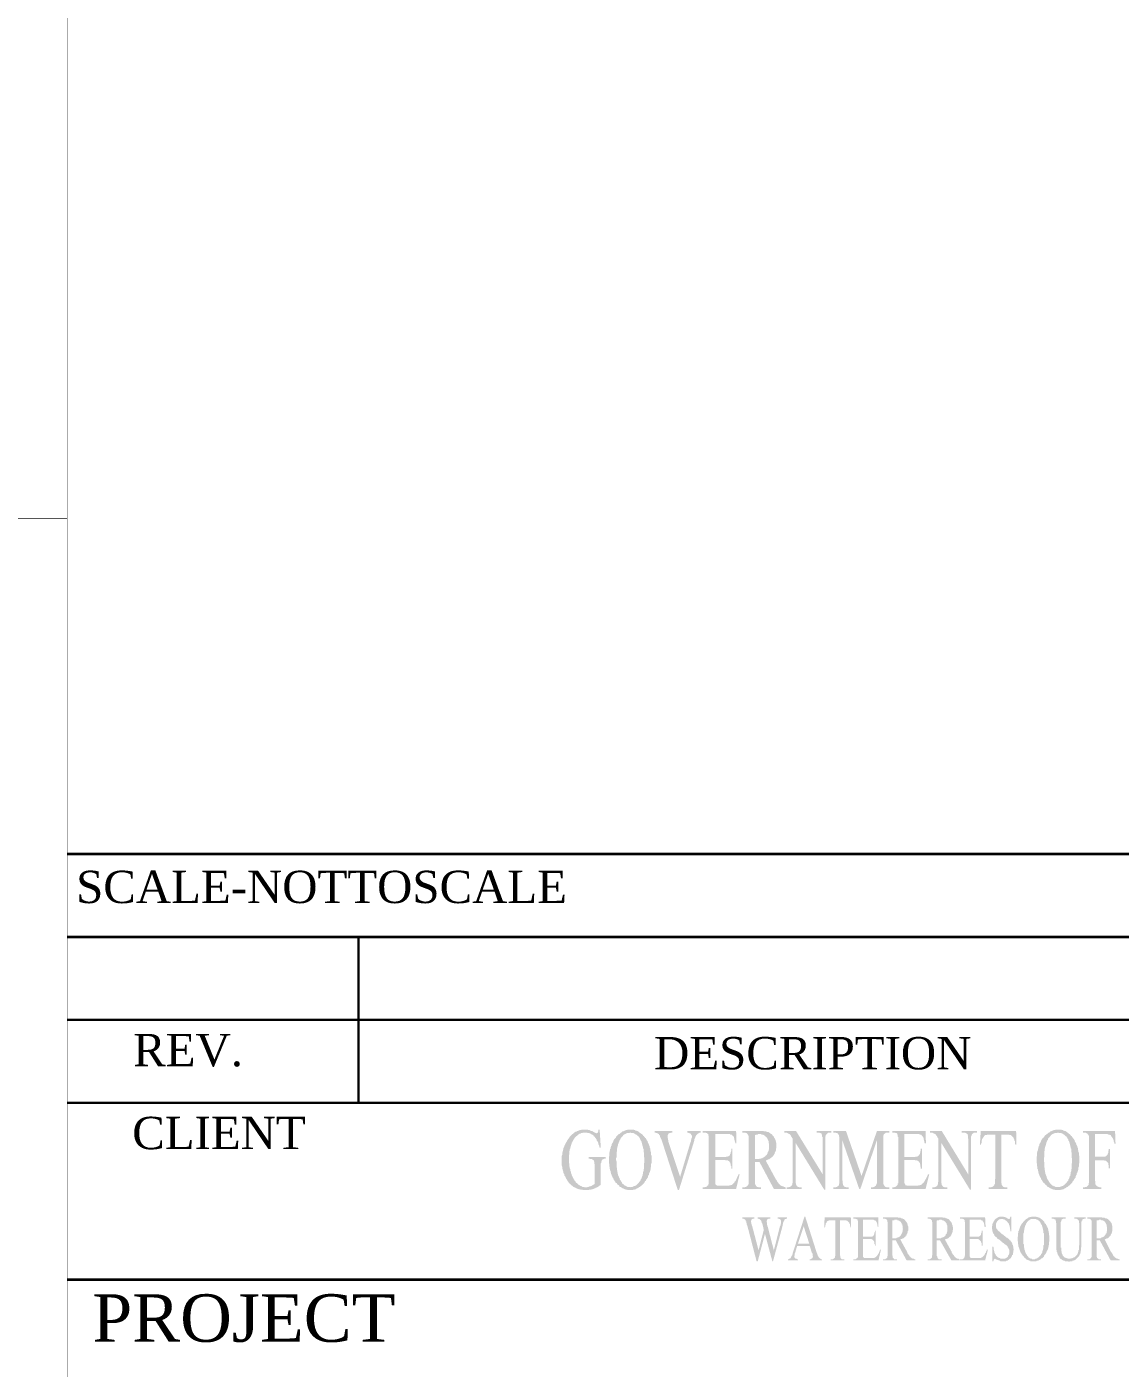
# Model space of a CAD drawing. Header units: millimetres. Extents: x 72 to 769, y 17 to 576.
# Drawn here: x 531.9 to 646.9, y 152.9 to 294.1 of the extents above; entities that cross this region are included whole.
import ezdxf

# ---------------------------------------------------------------- set-up
doc = ezdxf.new("R2010")
doc.units = ezdxf.units.MM
for name, color, linetype in [('H', 7, 'Continuous'), ('P', 7, 'Continuous'), ('T', 7, 'Continuous')]:
    doc.layers.add(name, color=color, linetype=linetype)

msp = doc.modelspace()

# ---------------------------------------------------------------- hatches: boundary and pattern name
at = {"layer": 'H', "linetype": 'Continuous'}
for points in [[(590.391, 171.644), (590.356, 171.697), (590.144, 171.697), (590.056, 171.732), (589.968, 171.732), (589.933, 171.768), (589.844, 171.768), (589.809, 171.82), (589.721, 171.82), (589.668, 171.856), (589.598, 171.909), (589.545, 171.909), (589.509, 171.944), (589.421, 171.979), (589.333, 172.067), (589.245, 172.12), (589.086, 172.279), (588.998, 172.332), (588.963, 172.403), (588.874, 172.491), (588.821, 172.579), (588.786, 172.614), (588.751, 172.702), (588.698, 172.755), (588.698, 172.791), (588.663, 172.826), (588.539, 173.09), (588.486, 173.126), (588.451, 173.214), (588.451, 173.302), (588.363, 173.461), (588.363, 173.549), (588.328, 173.637), (588.328, 173.673), (588.275, 173.761), (588.275, 173.849), (588.239, 173.937), (588.239, 174.096), (588.186, 174.237), (588.186, 175.242), (588.239, 175.366), (588.239, 175.542), (588.275, 175.63), (588.275, 175.719), (588.328, 175.789), (588.328, 175.877), (588.363, 175.966), (588.363, 176.054), (588.451, 176.213), (588.451, 176.265), (588.663, 176.689), (588.698, 176.724), (588.786, 176.9), (588.821, 176.936), (588.874, 177.024), (588.91, 177.059), (588.963, 177.147), (588.998, 177.2), (589.033, 177.271), (589.298, 177.535), (589.386, 177.571), (589.509, 177.694), (589.598, 177.747), (589.633, 177.782), (589.721, 177.782), (589.809, 177.871), (589.88, 177.871), (589.933, 177.906), (590.021, 177.906), (590.056, 177.959), (590.233, 177.959), (590.268, 177.994), (590.938, 177.994), (590.991, 177.959), (591.114, 177.959), (591.15, 177.906), (591.203, 177.906), (591.291, 177.871), (591.326, 177.871), (591.503, 177.782), (591.538, 177.747), (591.714, 177.659), (591.785, 177.659), (591.838, 177.624), (591.873, 177.624), (591.926, 177.659), (591.996, 177.694), (591.996, 177.747), (592.049, 177.835), (592.049, 177.994), (592.173, 177.994), (592.296, 176.089), (592.173, 176.089), (592.138, 176.177), (592.138, 176.301), (592.049, 176.477), (592.049, 176.565), (591.926, 176.812), (591.873, 176.848), (591.873, 176.936), (591.838, 176.989), (591.785, 177.059), (591.714, 177.147), (591.661, 177.236), (591.626, 177.271), (591.538, 177.324), (591.503, 177.412), (591.414, 177.483), (591.326, 177.483), (591.291, 177.535), (591.203, 177.571), (591.15, 177.624), (591.114, 177.624), (591.026, 177.659), (590.903, 177.659), (590.815, 177.694), (590.444, 177.694), (590.391, 177.659), (590.268, 177.659), (590.18, 177.624), (590.144, 177.571), (590.056, 177.571), (590.021, 177.535), (589.933, 177.483), (589.809, 177.359), (589.721, 177.324), (589.598, 177.2), (589.545, 177.112), (589.509, 177.059), (589.456, 176.989), (589.421, 176.936), (589.298, 176.689), (589.245, 176.636), (589.245, 176.565), (589.174, 176.389), (589.174, 176.301), (589.121, 176.265), (589.121, 176.177), (589.086, 176.089), (589.086, 176.001), (589.033, 175.93), (589.033, 175.842), (588.998, 175.754), (588.998, 175.454), (588.963, 175.366), (588.963, 174.449), (588.998, 174.36), (588.998, 174.096), (589.033, 174.025), (589.033, 173.937), (589.086, 173.849), (589.086, 173.673), (589.174, 173.514), (589.174, 173.426), (589.245, 173.249), (589.245, 173.179), (589.421, 172.826), (589.456, 172.791), (589.545, 172.614), (589.633, 172.544), (589.668, 172.455), (589.721, 172.403), (589.809, 172.367), (589.968, 172.191), (590.056, 172.156), (590.091, 172.12), (590.18, 172.067), (590.233, 172.067), (590.303, 172.032), (590.356, 171.979), (590.479, 171.979), (590.568, 171.944), (590.868, 171.944), (590.903, 171.979), (591.026, 171.979), (591.114, 172.032), (591.203, 172.032), (591.238, 172.067), (591.326, 172.067), (591.361, 172.12), (591.45, 172.156), (591.503, 172.191), (591.573, 172.244), (591.626, 172.279), (591.661, 172.279), (591.661, 174.272), (591.626, 174.396), (591.626, 174.607), (591.573, 174.66), (591.573, 174.731), (591.538, 174.784), (591.45, 174.819), (591.45, 174.872), (591.414, 174.872), (591.326, 174.907), (591.203, 174.907), (591.114, 174.943), (591.026, 174.943), (591.026, 175.119), (592.808, 175.119), (592.808, 174.943), (592.631, 174.943), (592.596, 174.907), (592.508, 174.872), (592.473, 174.872), (592.42, 174.784), (592.384, 174.731), (592.384, 174.696), (592.349, 174.66), (592.349, 174.519), (592.296, 174.449), (592.296, 172.191), (592.261, 172.156), (592.173, 172.12), (592.138, 172.067), (592.049, 172.032), (591.996, 171.979), (591.926, 171.944), (591.873, 171.909), (591.785, 171.909), (591.749, 171.856), (591.661, 171.82), (591.626, 171.82), (591.538, 171.768), (591.503, 171.768), (591.414, 171.732), (591.361, 171.732), (591.291, 171.697), (591.079, 171.697), (591.026, 171.644), (590.391, 171.644)], [(595.101, 171.644), (595.048, 171.697), (595.101, 171.979), (595.313, 171.979), (595.383, 171.944), (595.436, 171.979), (595.648, 171.979), (595.683, 172.032), (595.771, 172.032), (595.806, 172.067), (595.895, 172.067), (595.948, 172.12), (596.018, 172.156), (596.318, 172.455), (596.371, 172.544), (596.441, 172.614), (596.494, 172.702), (596.494, 172.755), (596.53, 172.791), (596.583, 172.879), (596.583, 172.914), (596.653, 173.09), (596.653, 173.126), (596.706, 173.214), (596.706, 173.302), (596.741, 173.39), (596.741, 173.549), (596.794, 173.637), (596.794, 173.814), (596.829, 173.884), (596.829, 174.396), (596.865, 174.519), (596.865, 175.084), (596.829, 175.154), (596.829, 175.578), (596.794, 175.666), (596.794, 175.966), (596.741, 176.054), (596.741, 176.142), (596.706, 176.213), (596.706, 176.301), (596.653, 176.354), (596.653, 176.424), (596.618, 176.512), (596.618, 176.601), (596.583, 176.636), (596.583, 176.724), (596.53, 176.812), (596.494, 176.848), (596.494, 176.936), (596.406, 177.024), (596.406, 177.059), (596.371, 177.147), (596.318, 177.2), (596.283, 177.271), (596.194, 177.324), (596.071, 177.447), (595.983, 177.483), (595.895, 177.571), (595.806, 177.571), (595.771, 177.624), (595.683, 177.659), (595.471, 177.659), (595.436, 177.694), (595.383, 177.694), (595.313, 177.659), (595.101, 177.659), (595.048, 177.624), (594.96, 177.624), (594.924, 177.571), (594.836, 177.535), (594.801, 177.535), (594.748, 177.483), (594.678, 177.447), (594.625, 177.359), (594.536, 177.271), (594.501, 177.2), (594.413, 177.147), (594.378, 177.059), (594.378, 177.024), (594.325, 176.936), (594.289, 176.9), (594.254, 176.812), (594.254, 176.777), (594.201, 176.689), (594.166, 176.636), (594.166, 176.565), (594.113, 176.477), (594.113, 176.389), (594.078, 176.301), (594.078, 176.265), (594.043, 176.177), (594.043, 176.089), (593.99, 175.966), (593.99, 175.719), (593.954, 175.63), (593.954, 175.119), (593.901, 174.995), (593.901, 174.784), (593.954, 174.66), (593.954, 174.061), (593.99, 173.972), (593.99, 173.761), (594.043, 173.673), (594.043, 173.514), (594.078, 173.426), (594.078, 173.337), (594.113, 173.249), (594.113, 173.214), (594.201, 173.038), (594.201, 172.967), (594.254, 172.914), (594.289, 172.826), (594.289, 172.791), (594.325, 172.702), (594.378, 172.667), (594.466, 172.491), (594.501, 172.455), (594.536, 172.367), (594.801, 172.12), (594.889, 172.12), (594.96, 172.032), (595.048, 172.032), (595.101, 171.979), (595.048, 171.697), (594.924, 171.697), (594.836, 171.732), (594.801, 171.732), (594.713, 171.768), (594.678, 171.82), (594.589, 171.82), (594.536, 171.856), (594.466, 171.909), (594.378, 171.979), (594.289, 171.979), (594.254, 172.067), (594.166, 172.156), (594.078, 172.191), (594.043, 172.244), (593.99, 172.332), (593.954, 172.367), (593.866, 172.403), (593.831, 172.491), (593.778, 172.544), (593.743, 172.614), (593.69, 172.667), (593.654, 172.755), (593.619, 172.791), (593.619, 172.879), (593.566, 172.914), (593.443, 173.179), (593.443, 173.214), (593.355, 173.39), (593.355, 173.461), (593.319, 173.549), (593.319, 173.637), (593.266, 173.725), (593.266, 173.814), (593.231, 173.884), (593.231, 174.061), (593.196, 174.149), (593.196, 174.396), (593.143, 174.484), (593.143, 175.119), (593.196, 175.242), (593.196, 175.578), (593.231, 175.666), (593.231, 175.754), (593.266, 175.842), (593.266, 175.93), (593.319, 176.001), (593.319, 176.089), (593.355, 176.177), (593.355, 176.265), (593.408, 176.301), (593.443, 176.389), (593.443, 176.477), (593.478, 176.565), (593.531, 176.601), (593.619, 176.777), (593.619, 176.812), (593.69, 176.989), (593.866, 177.147), (593.901, 177.236), (593.99, 177.324), (594.043, 177.412), (594.113, 177.447), (594.201, 177.535), (594.289, 177.571), (594.378, 177.659), (594.466, 177.694), (594.536, 177.782), (594.625, 177.835), (594.678, 177.835), (594.748, 177.871), (594.801, 177.906), (594.889, 177.906), (594.924, 177.959), (595.048, 177.959), (595.136, 177.994), (595.771, 177.994), (595.806, 177.959), (595.895, 177.959), (595.948, 177.906), (596.018, 177.906), (596.071, 177.871), (596.159, 177.871), (596.194, 177.835), (596.283, 177.782), (596.371, 177.694), (596.441, 177.659), (596.53, 177.571), (596.618, 177.535), (596.706, 177.447), (596.741, 177.359), (596.829, 177.324), (596.865, 177.236), (596.918, 177.2), (596.953, 177.112), (597.006, 177.112), (597.041, 177.059), (597.129, 176.9), (597.165, 176.848), (597.218, 176.777), (597.218, 176.689), (597.253, 176.636), (597.376, 176.389), (597.376, 176.354), (597.429, 176.265), (597.429, 176.177), (597.5, 176.001), (597.5, 175.842), (597.553, 175.754), (597.553, 175.666), (597.588, 175.578), (597.588, 175.331), (597.641, 175.242), (597.641, 174.484), (597.588, 174.396), (597.588, 174.096), (597.553, 174.025), (597.553, 173.849), (597.5, 173.761), (597.5, 173.673), (597.464, 173.637), (597.464, 173.549), (597.376, 173.39), (597.376, 173.302), (597.341, 173.214), (597.288, 173.179), (597.253, 173.09), (597.253, 173.002), (597.218, 172.914), (597.165, 172.879), (597.129, 172.791), (597.076, 172.755), (597.006, 172.579), (596.953, 172.579), (596.865, 172.403), (596.583, 172.12), (596.494, 172.067), (596.406, 171.979), (596.318, 171.944), (596.283, 171.909), (596.194, 171.856), (596.159, 171.82), (596.106, 171.82), (596.018, 171.768), (595.983, 171.732), (595.895, 171.732), (595.859, 171.697), (595.736, 171.697), (595.648, 171.644), (595.101, 171.644)], [(640.098, 171.644), (640.045, 171.697), (640.098, 171.979), (640.309, 171.979), (640.398, 171.944), (640.433, 171.979), (640.644, 171.979), (640.68, 172.032), (640.768, 172.032), (640.821, 172.067), (640.891, 172.067), (640.944, 172.12), (641.033, 172.156), (641.315, 172.455), (641.368, 172.544), (641.456, 172.614), (641.491, 172.702), (641.491, 172.755), (641.526, 172.791), (641.579, 172.879), (641.579, 172.914), (641.615, 173.002), (641.615, 173.09), (641.668, 173.126), (641.703, 173.214), (641.703, 173.302), (641.738, 173.39), (641.738, 173.549), (641.791, 173.637), (641.791, 173.814), (641.826, 173.884), (641.826, 174.396), (641.879, 174.519), (641.879, 174.943), (641.826, 175.084), (641.826, 175.578), (641.791, 175.666), (641.791, 175.966), (641.738, 176.054), (641.738, 176.142), (641.703, 176.213), (641.703, 176.301), (641.668, 176.354), (641.668, 176.424), (641.615, 176.512), (641.615, 176.601), (641.579, 176.636), (641.579, 176.724), (641.526, 176.812), (641.491, 176.848), (641.491, 176.936), (641.403, 177.024), (641.403, 177.059), (641.368, 177.147), (641.315, 177.2), (641.279, 177.271), (641.191, 177.324), (641.068, 177.447), (640.98, 177.483), (640.891, 177.571), (640.821, 177.571), (640.768, 177.624), (640.68, 177.659), (640.468, 177.659), (640.433, 177.694), (640.398, 177.694), (640.309, 177.659), (640.098, 177.659), (640.045, 177.624), (639.974, 177.624), (639.921, 177.571), (639.833, 177.535), (639.798, 177.535), (639.763, 177.483), (639.674, 177.447), (639.621, 177.359), (639.551, 177.271), (639.498, 177.2), (639.41, 177.147), (639.374, 177.059), (639.339, 177.024), (639.339, 176.936), (639.286, 176.9), (639.251, 176.812), (639.251, 176.777), (639.198, 176.689), (639.163, 176.636), (639.163, 176.565), (639.128, 176.477), (639.128, 176.389), (639.075, 176.301), (639.075, 176.265), (639.039, 176.177), (639.039, 176.089), (638.986, 175.966), (638.986, 175.789), (638.951, 175.719), (638.951, 175.119), (638.916, 174.995), (638.916, 174.66), (638.951, 174.572), (638.951, 174.061), (638.986, 173.972), (638.986, 173.761), (639.039, 173.673), (639.039, 173.514), (639.075, 173.426), (639.075, 173.337), (639.128, 173.249), (639.128, 173.214), (639.198, 173.038), (639.198, 172.967), (639.251, 172.914), (639.251, 172.826), (639.286, 172.791), (639.339, 172.702), (639.374, 172.667), (639.463, 172.491), (639.498, 172.455), (639.551, 172.367), (639.798, 172.12), (639.886, 172.12), (639.974, 172.032), (640.045, 172.032), (640.098, 171.979), (640.045, 171.697), (639.921, 171.697), (639.833, 171.732), (639.798, 171.732), (639.71, 171.768), (639.674, 171.82), (639.586, 171.82), (639.551, 171.856), (639.463, 171.909), (639.374, 171.979), (639.286, 171.979), (639.251, 172.067), (639.198, 172.12), (639.128, 172.156), (639.039, 172.244), (638.986, 172.332), (638.951, 172.367), (638.863, 172.403), (638.828, 172.491), (638.775, 172.544), (638.739, 172.614), (638.704, 172.667), (638.651, 172.755), (638.616, 172.791), (638.616, 172.879), (638.563, 172.914), (638.44, 173.179), (638.44, 173.214), (638.351, 173.39), (638.351, 173.461), (638.316, 173.549), (638.316, 173.637), (638.281, 173.725), (638.281, 173.814), (638.228, 173.884), (638.228, 174.061), (638.193, 174.149), (638.193, 174.396), (638.14, 174.484), (638.14, 175.119), (638.193, 175.242), (638.193, 175.578), (638.228, 175.666), (638.228, 175.754), (638.281, 175.842), (638.281, 175.93), (638.316, 176.001), (638.316, 176.089), (638.351, 176.177), (638.351, 176.265), (638.404, 176.301), (638.44, 176.389), (638.44, 176.477), (638.493, 176.565), (638.528, 176.601), (638.616, 176.777), (638.616, 176.812), (638.704, 176.989), (638.739, 177.024), (638.775, 177.112), (638.863, 177.147), (638.916, 177.236), (638.986, 177.324), (639.039, 177.412), (639.128, 177.447), (639.198, 177.535), (639.286, 177.571), (639.374, 177.659), (639.463, 177.694), (639.551, 177.782), (639.621, 177.835), (639.674, 177.835), (639.763, 177.871), (639.798, 177.906), (639.886, 177.906), (639.921, 177.959), (640.045, 177.959), (640.133, 177.994), (640.768, 177.994), (640.821, 177.959), (640.891, 177.959), (640.944, 177.906), (641.033, 177.906), (641.068, 177.871), (641.156, 177.871), (641.191, 177.835), (641.279, 177.782), (641.368, 177.694), (641.456, 177.659), (641.526, 177.571), (641.615, 177.535), (641.703, 177.447), (641.738, 177.359), (641.826, 177.324), (641.879, 177.236), (641.914, 177.2), (641.95, 177.112), (642.038, 177.059), (642.126, 176.9), (642.161, 176.848), (642.161, 176.777), (642.214, 176.689), (642.25, 176.636), (642.338, 176.477), (642.338, 176.389), (642.373, 176.354), (642.426, 176.265), (642.426, 176.177), (642.514, 176.001), (642.514, 175.842), (642.549, 175.754), (642.549, 175.666), (642.585, 175.578), (642.585, 175.331), (642.638, 175.242), (642.638, 174.484), (642.585, 174.396), (642.585, 174.096), (642.549, 174.025), (642.549, 173.849), (642.514, 173.761), (642.514, 173.673), (642.461, 173.637), (642.461, 173.549), (642.373, 173.39), (642.373, 173.302), (642.338, 173.214), (642.303, 173.179), (642.25, 173.09), (642.25, 173.002), (642.214, 172.914), (642.161, 172.879), (642.126, 172.791), (642.091, 172.755), (642.003, 172.579), (641.95, 172.579), (641.879, 172.403), (641.579, 172.12), (641.491, 172.067), (641.403, 171.979), (641.315, 171.944), (641.279, 171.909), (641.191, 171.856), (641.156, 171.82), (641.103, 171.82), (641.033, 171.768), (640.98, 171.732), (640.891, 171.732), (640.856, 171.697), (640.733, 171.697), (640.644, 171.644), (640.098, 171.644)], [(600.393, 171.644), (598.699, 176.9), (598.646, 177.024), (598.523, 177.271), (598.523, 177.359), (598.488, 177.359), (598.488, 177.412), (598.435, 177.447), (598.399, 177.535), (598.346, 177.571), (598.276, 177.624), (598.223, 177.624), (598.188, 177.659), (598.099, 177.659), (598.064, 177.694), (597.976, 177.694), (597.976, 177.871), (599.828, 177.871), (599.828, 177.694), (599.705, 177.694), (599.616, 177.659), (599.581, 177.659), (599.493, 177.624), (599.458, 177.624), (599.405, 177.571), (599.334, 177.412), (599.334, 177.112), (599.369, 177.024), (599.369, 176.936), (599.405, 176.812), (599.405, 176.724), (600.639, 173.038), (601.698, 176.565), (601.733, 176.689), (601.786, 176.777), (601.786, 176.9), (601.821, 176.989), (601.821, 177.059), (601.874, 177.147), (601.874, 177.359), (601.821, 177.447), (601.786, 177.483), (601.786, 177.535), (601.733, 177.571), (601.663, 177.624), (601.61, 177.624), (601.521, 177.659), (601.486, 177.694), (601.398, 177.694), (601.398, 177.871), (602.791, 177.871), (602.791, 177.694), (602.721, 177.694), (602.633, 177.659), (602.58, 177.624), (602.509, 177.571), (602.333, 177.412), (602.245, 177.236), (602.245, 177.2), (602.156, 177.024), (602.121, 176.9), (602.121, 176.812), (600.516, 171.644), (600.393, 171.644)], [(603.003, 171.768), (603.003, 171.944), (603.215, 171.944), (603.303, 171.979), (603.391, 171.979), (603.515, 172.12), (603.603, 172.156), (603.603, 172.244), (603.638, 172.279), (603.638, 177.359), (603.603, 177.412), (603.603, 177.535), (603.568, 177.535), (603.426, 177.659), (603.391, 177.659), (603.303, 177.694), (603.003, 177.694), (603.003, 177.871), (606.531, 177.871), (606.566, 176.565), (606.443, 176.565), (606.443, 176.636), (606.39, 176.777), (606.39, 176.848), (606.354, 176.936), (606.354, 177.024), (606.319, 177.112), (606.319, 177.2), (606.266, 177.271), (606.231, 177.324), (606.143, 177.359), (606.108, 177.447), (606.055, 177.483), (605.931, 177.483), (605.896, 177.535), (604.326, 177.535), (604.326, 175.119), (605.42, 175.119), (605.508, 175.154), (605.631, 175.154), (605.684, 175.207), (605.755, 175.207), (605.896, 175.331), (605.896, 175.419), (605.931, 175.454), (605.966, 175.542), (605.966, 175.63), (606.019, 175.719), (606.019, 176.001), (606.143, 176.001), (606.143, 173.884), (606.019, 173.884), (606.019, 174.149), (605.966, 174.237), (605.966, 174.396), (605.931, 174.449), (605.931, 174.484), (605.896, 174.519), (605.843, 174.607), (605.755, 174.696), (605.719, 174.696), (605.631, 174.784), (605.42, 174.784), (605.331, 174.819), (604.326, 174.819), (604.326, 172.332), (604.361, 172.244), (604.449, 172.156), (604.485, 172.156), (604.538, 172.12), (605.808, 172.12), (605.843, 172.156), (605.966, 172.156), (606.019, 172.191), (606.108, 172.191), (606.354, 172.455), (606.39, 172.544), (606.478, 172.614), (606.566, 172.791), (606.601, 172.826), (606.601, 172.914), (606.743, 173.179), (606.778, 173.302), (606.901, 173.302), (606.531, 171.768), (603.003, 171.768)], [(607.201, 171.768), (607.201, 171.944), (607.448, 171.944), (607.536, 171.979), (607.589, 171.979), (607.624, 172.032), (607.713, 172.067), (607.748, 172.12), (607.801, 172.191), (607.801, 172.244), (607.836, 172.279), (607.836, 177.324), (607.801, 177.412), (607.801, 177.447), (607.748, 177.483), (607.713, 177.571), (607.624, 177.659), (607.536, 177.659), (607.501, 177.694), (607.201, 177.694), (607.201, 177.871), (609.353, 177.871), (609.441, 177.835), (609.618, 177.835), (609.706, 177.782), (609.776, 177.782), (609.829, 177.747), (609.953, 177.747), (609.988, 177.694), (610.076, 177.659), (610.164, 177.571), (610.253, 177.535), (610.341, 177.447), (610.376, 177.359), (610.464, 177.324), (610.5, 177.236), (610.5, 177.2), (610.553, 177.147), (610.676, 176.9), (610.676, 176.848), (610.711, 176.777), (610.711, 176.689), (610.764, 176.601), (610.764, 176.054), (610.711, 175.966), (610.711, 175.789), (610.588, 175.542), (610.588, 175.454), (610.553, 175.419), (610.5, 175.331), (610.464, 175.295), (610.411, 175.207), (610.341, 175.119), (610.253, 175.084), (610.164, 174.995), (610.076, 174.943), (610.041, 174.907), (609.953, 174.872), (609.918, 174.872), (609.741, 174.784), (609.706, 174.784), (609.653, 174.731), (610.588, 173.002), (610.711, 172.755), (610.799, 172.667), (610.888, 172.491), (610.923, 172.455), (610.976, 172.367), (611.223, 172.12), (611.311, 172.067), (611.346, 172.067), (611.434, 172.032), (611.47, 172.032), (611.558, 171.979), (611.646, 171.979), (611.681, 171.944), (611.734, 171.944), (611.734, 171.768), (610.5, 171.768), (608.983, 174.607), (608.506, 174.607), (608.506, 174.907), (608.93, 174.907), (608.983, 174.943), (609.141, 174.943), (609.194, 174.995), (609.283, 174.995), (609.318, 175.031), (609.406, 175.084), (609.441, 175.084), (609.529, 175.154), (609.618, 175.207), (609.653, 175.242), (609.653, 175.295), (609.741, 175.331), (609.829, 175.507), (609.865, 175.542), (609.865, 175.63), (609.953, 175.789), (609.953, 175.842), (609.988, 175.93), (609.988, 176.512), (609.953, 176.601), (609.953, 176.777), (609.829, 177.024), (609.829, 177.059), (609.776, 177.147), (609.653, 177.271), (609.565, 177.324), (609.494, 177.412), (609.406, 177.447), (609.353, 177.483), (609.23, 177.483), (609.141, 177.535), (608.859, 177.535), (608.806, 177.483), (608.648, 177.483), (608.559, 177.447), (608.506, 177.447), (608.506, 174.907), (608.506, 174.607), (608.506, 172.332), (608.559, 172.244), (608.559, 172.191), (608.595, 172.156), (608.648, 172.067), (608.718, 171.979), (608.806, 171.979), (608.859, 171.944), (609.141, 171.944), (609.141, 171.768), (607.201, 171.768)], [(615.791, 171.697), (612.793, 176.601), (612.793, 172.367), (612.828, 172.332), (612.828, 172.244), (612.881, 172.191), (612.881, 172.156), (612.916, 172.067), (612.951, 172.032), (613.04, 171.979), (613.093, 171.979), (613.163, 171.944), (613.428, 171.944), (613.428, 171.768), (611.858, 171.768), (611.858, 171.944), (612.069, 171.944), (612.158, 171.979), (612.193, 171.979), (612.281, 172.032), (612.405, 172.156), (612.405, 172.191), (612.458, 172.244), (612.458, 172.367), (612.493, 172.455), (612.493, 177.059), (612.405, 177.147), (612.316, 177.324), (612.281, 177.359), (612.246, 177.447), (612.158, 177.535), (612.069, 177.571), (612.034, 177.571), (611.946, 177.624), (611.858, 177.694), (611.611, 177.694), (611.611, 177.871), (612.828, 177.871), (615.633, 173.302), (615.633, 177.2), (615.58, 177.271), (615.58, 177.412), (615.544, 177.483), (615.544, 177.535), (615.456, 177.624), (615.368, 177.659), (615.333, 177.659), (615.244, 177.694), (614.998, 177.694), (614.998, 177.871), (616.55, 177.871), (616.55, 177.694), (616.268, 177.694), (616.179, 177.659), (615.968, 177.447), (615.968, 177.359), (615.915, 177.271), (615.915, 171.697), (615.791, 171.697)], [(616.761, 171.768), (616.761, 171.944), (617.026, 171.944), (617.061, 171.979), (617.149, 171.979), (617.185, 172.032), (617.273, 172.067), (617.326, 172.12), (617.361, 172.191), (617.361, 172.279), (617.396, 172.367), (617.396, 177.236), (617.361, 177.271), (617.361, 177.412), (617.326, 177.447), (617.273, 177.535), (617.149, 177.659), (617.061, 177.659), (617.026, 177.694), (616.761, 177.694), (616.761, 177.871), (618.084, 177.871), (619.725, 173.126), (621.348, 177.871), (622.653, 177.871), (622.653, 177.694), (622.353, 177.694), (622.265, 177.659), (622.229, 177.624), (622.141, 177.571), (622.053, 177.483), (622.053, 177.447), (622.018, 177.359), (622.018, 172.332), (622.053, 172.244), (622.053, 172.191), (622.106, 172.156), (622.141, 172.067), (622.229, 171.979), (622.318, 171.979), (622.353, 171.944), (622.653, 171.944), (622.653, 171.768), (620.713, 171.768), (620.713, 171.944), (620.959, 171.944), (620.995, 171.979), (621.083, 171.979), (621.171, 172.067), (621.259, 172.12), (621.259, 172.156), (621.295, 172.191), (621.295, 172.279), (621.348, 172.367), (621.348, 176.9), (619.601, 171.768), (619.478, 171.768), (617.696, 176.9), (617.696, 172.702), (617.749, 172.579), (617.749, 172.332), (617.784, 172.244), (617.784, 172.156), (617.82, 172.156), (617.873, 172.067), (617.961, 171.979), (617.996, 171.979), (618.084, 171.944), (618.384, 171.944), (618.384, 171.768), (616.761, 171.768)], [(622.953, 171.768), (622.953, 171.944), (623.164, 171.944), (623.253, 171.979), (623.288, 171.979), (623.376, 172.032), (623.499, 172.156), (623.535, 172.244), (623.535, 172.332), (623.588, 172.367), (623.588, 177.2), (623.535, 177.271), (623.535, 177.412), (623.499, 177.483), (623.499, 177.535), (623.376, 177.659), (623.288, 177.659), (623.2, 177.694), (622.953, 177.694), (622.953, 177.871), (626.463, 177.871), (626.498, 176.565), (626.375, 176.565), (626.339, 176.636), (626.339, 176.777), (626.286, 176.848), (626.286, 176.936), (626.251, 177.024), (626.251, 177.112), (626.216, 177.147), (626.216, 177.2), (626.163, 177.271), (626.075, 177.359), (626.039, 177.447), (625.951, 177.483), (625.863, 177.483), (625.793, 177.535), (624.223, 177.535), (624.223, 175.119), (625.316, 175.119), (625.404, 175.154), (625.581, 175.154), (625.616, 175.207), (625.651, 175.207), (625.793, 175.331), (625.828, 175.419), (625.863, 175.454), (625.863, 175.542), (625.916, 175.63), (625.916, 175.719), (625.951, 175.789), (625.951, 176.001), (626.075, 176.001), (626.075, 173.884), (625.951, 173.884), (625.951, 174.025), (625.916, 174.149), (625.916, 174.308), (625.863, 174.396), (625.863, 174.484), (625.828, 174.519), (625.793, 174.607), (625.74, 174.66), (625.651, 174.696), (625.581, 174.784), (625.369, 174.784), (625.281, 174.819), (624.223, 174.819), (624.223, 172.455), (624.258, 172.367), (624.258, 172.332), (624.311, 172.244), (624.346, 172.191), (624.346, 172.156), (624.381, 172.156), (624.47, 172.12), (625.704, 172.12), (625.793, 172.156), (625.863, 172.156), (625.916, 172.191), (626.004, 172.191), (626.039, 172.244), (626.128, 172.279), (626.163, 172.367), (626.216, 172.403), (626.286, 172.455), (626.339, 172.544), (626.339, 172.579), (626.375, 172.614), (626.463, 172.791), (626.498, 172.826), (626.674, 173.179), (626.71, 173.302), (626.851, 173.302), (626.463, 171.768), (622.953, 171.768)], [(631.119, 171.697), (628.121, 176.601), (628.121, 172.367), (628.156, 172.332), (628.156, 172.191), (628.191, 172.156), (628.244, 172.067), (628.333, 171.979), (628.403, 171.979), (628.456, 171.944), (628.756, 171.944), (628.756, 171.768), (627.186, 171.768), (627.186, 171.944), (627.398, 171.944), (627.486, 171.979), (627.521, 171.979), (627.609, 172.032), (627.733, 172.156), (627.733, 172.244), (627.768, 172.279), (627.768, 172.455), (627.821, 172.544), (627.821, 177.059), (627.733, 177.147), (627.645, 177.324), (627.609, 177.359), (627.556, 177.447), (627.486, 177.535), (627.398, 177.571), (627.345, 177.571), (627.274, 177.624), (627.221, 177.659), (627.133, 177.694), (626.921, 177.694), (626.921, 177.871), (628.156, 177.871), (630.943, 173.302), (630.943, 177.059), (630.908, 177.2), (630.908, 177.412), (630.873, 177.483), (630.873, 177.535), (630.82, 177.571), (630.731, 177.624), (630.696, 177.659), (630.661, 177.659), (630.573, 177.694), (630.273, 177.694), (630.273, 177.871), (631.878, 177.871), (631.878, 177.694), (631.578, 177.694), (631.508, 177.659), (631.419, 177.571), (631.331, 177.535), (631.331, 177.483), (631.296, 177.483), (631.296, 177.359), (631.243, 177.271), (631.243, 171.697), (631.119, 171.697)], [(633.113, 171.768), (633.113, 171.944), (633.36, 171.944), (633.448, 171.979), (633.483, 171.979), (633.571, 172.032), (633.659, 172.12), (633.695, 172.191), (633.695, 172.244), (633.748, 172.279), (633.748, 172.667), (633.783, 172.791), (633.783, 177.483), (632.989, 177.483), (632.901, 177.447), (632.778, 177.447), (632.689, 177.412), (632.636, 177.359), (632.601, 177.271), (632.566, 177.236), (632.513, 177.147), (632.478, 177.112), (632.425, 177.024), (632.389, 176.989), (632.389, 176.9), (632.354, 176.812), (632.354, 176.601), (632.301, 176.512), (632.301, 176.424), (632.178, 176.424), (632.266, 177.871), (635.988, 177.871), (636.023, 176.424), (635.9, 176.424), (635.864, 176.565), (635.864, 176.777), (635.811, 176.848), (635.811, 176.9), (635.741, 177.059), (635.741, 177.147), (635.653, 177.2), (635.6, 177.271), (635.476, 177.412), (635.388, 177.447), (635.265, 177.447), (635.229, 177.483), (634.418, 177.483), (634.418, 172.367), (634.471, 172.332), (634.471, 172.191), (634.506, 172.156), (634.541, 172.067), (634.63, 171.979), (634.718, 171.979), (634.753, 171.944), (635.053, 171.944), (635.053, 171.768), (633.113, 171.768)], [(643.008, 171.768), (643.008, 171.944), (643.22, 171.944), (643.308, 171.979), (643.396, 171.979), (643.608, 172.191), (643.608, 172.332), (643.643, 172.403), (643.643, 177.324), (643.608, 177.359), (643.608, 177.412), (643.573, 177.483), (643.484, 177.571), (643.484, 177.624), (643.396, 177.624), (643.361, 177.659), (643.273, 177.694), (643.008, 177.694), (643.008, 177.871), (646.395, 177.871), (646.448, 176.512), (646.324, 176.512), (646.324, 176.636), (646.271, 176.724), (646.236, 176.848), (646.236, 176.936), (646.183, 176.989), (646.183, 177.059), (646.113, 177.147), (646.06, 177.236), (646.024, 177.271), (645.971, 177.359), (645.936, 177.412), (645.848, 177.447), (645.813, 177.483), (645.689, 177.483), (645.601, 177.535), (644.278, 177.535), (644.278, 175.154), (645.336, 175.154), (645.425, 175.207), (645.601, 175.366), (645.601, 175.419), (645.689, 175.578), (645.689, 175.754), (645.724, 175.842), (645.724, 175.966), (645.848, 175.966), (645.848, 173.937), (645.724, 173.937), (645.724, 174.237), (645.689, 174.308), (645.689, 174.449), (645.636, 174.519), (645.425, 174.731), (645.301, 174.731), (645.213, 174.784), (644.278, 174.784), (644.278, 172.614), (644.331, 172.544), (644.331, 172.244), (644.366, 172.191), (644.419, 172.12), (644.49, 172.067), (644.543, 172.032), (644.631, 171.979), (644.666, 171.979), (644.754, 171.944), (644.966, 171.944), (644.966, 171.768), (643.008, 171.768)], [(608.683, 164.148), (607.713, 167.887), (607.66, 168.01), (607.624, 168.099), (607.624, 168.169), (607.589, 168.222), (607.589, 168.346), (607.536, 168.346), (607.536, 168.434), (607.501, 168.522), (607.448, 168.557), (607.413, 168.557), (607.378, 168.593), (607.325, 168.593), (607.289, 168.645), (607.201, 168.645), (607.201, 168.769), (608.436, 168.769), (608.436, 168.645), (608.295, 168.645), (608.259, 168.593), (608.224, 168.593), (608.136, 168.522), (608.136, 168.434), (608.083, 168.381), (608.083, 168.31), (608.136, 168.222), (608.136, 168.099), (608.171, 168.046), (608.171, 167.958), (608.224, 167.834), (608.894, 165.294), (609.441, 167.464), (609.353, 167.834), (609.283, 168.134), (609.23, 168.169), (609.23, 168.257), (609.194, 168.31), (609.194, 168.381), (608.983, 168.593), (608.93, 168.593), (608.894, 168.645), (608.806, 168.645), (608.806, 168.769), (610.129, 168.769), (610.129, 168.645), (609.953, 168.645), (609.918, 168.593), (609.865, 168.593), (609.776, 168.522), (609.776, 168.469), (609.741, 168.381), (609.741, 168.257), (609.776, 168.222), (609.776, 168.01), (609.829, 167.922), (609.829, 167.834), (609.865, 167.746), (610.5, 165.294), (611.135, 167.799), (611.223, 167.958), (611.223, 168.099), (611.258, 168.169), (611.258, 168.434), (611.223, 168.469), (611.223, 168.522), (611.135, 168.593), (611.046, 168.593), (611.011, 168.645), (610.888, 168.645), (610.888, 168.769), (611.893, 168.769), (611.893, 168.645), (611.823, 168.645), (611.734, 168.593), (611.681, 168.593), (611.681, 168.557), (611.646, 168.557), (611.611, 168.522), (611.611, 168.434), (611.523, 168.346), (611.523, 168.257), (611.47, 168.222), (611.47, 168.099), (611.434, 168.01), (611.434, 167.958), (611.399, 167.834), (611.399, 167.799), (610.411, 164.148), (610.341, 164.148), (609.565, 167.04), (608.806, 164.148), (608.683, 164.148)], [(611.981, 164.236), (611.981, 164.359), (612.069, 164.359), (612.105, 164.412), (612.158, 164.412), (612.193, 164.447), (612.246, 164.447), (612.281, 164.5), (612.281, 164.536), (612.316, 164.571), (612.316, 164.624), (612.369, 164.659), (612.369, 164.712), (612.405, 164.747), (612.458, 164.835), (612.458, 164.871), (612.493, 164.959), (612.493, 165.047), (612.528, 165.135), (613.728, 168.857), (613.798, 168.857), (614.998, 165.082), (615.068, 164.924), (615.068, 164.871), (615.121, 164.783), (615.121, 164.747), (615.156, 164.659), (615.209, 164.624), (615.209, 164.571), (615.368, 164.412), (615.421, 164.412), (615.456, 164.359), (615.58, 164.359), (615.58, 164.236), (614.274, 164.236), (614.274, 164.359), (614.363, 164.359), (614.433, 164.412), (614.486, 164.412), (614.574, 164.5), (614.574, 164.571), (614.609, 164.624), (614.609, 164.659), (614.574, 164.747), (614.574, 164.924), (614.486, 165.082), (614.274, 165.77), (614.221, 166.017), (613.639, 167.834), (613.04, 166.017), (614.221, 166.017), (614.274, 165.77), (612.951, 165.77), (612.74, 165.047), (612.704, 164.959), (612.704, 164.835), (612.669, 164.747), (612.669, 164.571), (612.704, 164.536), (612.704, 164.5), (612.793, 164.412), (612.881, 164.412), (612.951, 164.359), (613.04, 164.359), (613.04, 164.236), (611.981, 164.236)], [(616.479, 164.236), (616.479, 164.359), (616.726, 164.359), (616.761, 164.412), (616.814, 164.412), (616.903, 164.5), (616.903, 164.536), (616.938, 164.536), (616.938, 164.659), (616.973, 164.747), (616.973, 168.469), (616.338, 168.469), (616.303, 168.434), (616.215, 168.434), (616.179, 168.381), (616.126, 168.381), (616.056, 168.31), (616.056, 168.222), (615.968, 168.134), (615.968, 168.01), (615.915, 167.958), (615.915, 167.834), (615.879, 167.746), (615.879, 167.711), (615.791, 167.711), (615.844, 168.769), (618.596, 168.769), (618.631, 167.711), (618.543, 167.711), (618.543, 167.887), (618.508, 167.922), (618.508, 168.046), (618.455, 168.099), (618.455, 168.169), (618.243, 168.381), (618.243, 168.434), (618.12, 168.434), (618.084, 168.469), (617.449, 168.469), (617.449, 164.747), (617.485, 164.712), (617.485, 164.536), (617.573, 164.447), (617.573, 164.412), (617.608, 164.412), (617.661, 164.359), (617.908, 164.359), (617.908, 164.236), (616.479, 164.236)], [(618.878, 164.236), (618.878, 164.359), (619.09, 164.359), (619.143, 164.412), (619.178, 164.412), (619.301, 164.536), (619.301, 164.571), (619.354, 164.571), (619.354, 168.381), (619.301, 168.434), (619.301, 168.522), (619.266, 168.557), (619.231, 168.557), (619.178, 168.593), (619.143, 168.593), (619.09, 168.645), (618.878, 168.645), (618.878, 168.769), (621.506, 168.769), (621.506, 167.746), (621.418, 167.746), (621.418, 167.887), (621.383, 167.922), (621.383, 168.099), (621.348, 168.134), (621.348, 168.222), (621.295, 168.257), (621.295, 168.31), (621.136, 168.469), (621.048, 168.469), (620.995, 168.522), (619.866, 168.522), (619.866, 166.74), (620.836, 166.74), (620.871, 166.776), (620.924, 166.776), (620.959, 166.829), (620.959, 166.864), (620.995, 166.864), (621.048, 166.899), (621.048, 166.987), (621.083, 167.04), (621.083, 167.164), (621.136, 167.252), (621.136, 167.375), (621.206, 167.375), (621.206, 165.806), (621.136, 165.806), (621.136, 165.894), (621.083, 165.982), (621.083, 166.194), (621.048, 166.229), (621.048, 166.264), (620.871, 166.441), (620.836, 166.441), (620.783, 166.476), (619.866, 166.476), (619.866, 164.624), (619.989, 164.5), (621.048, 164.5), (621.083, 164.536), (621.136, 164.536), (621.171, 164.571), (621.206, 164.571), (621.383, 164.747), (621.383, 164.783), (621.471, 164.871), (621.471, 164.924), (621.506, 164.959), (621.559, 165.047), (621.559, 165.082), (621.594, 165.171), (621.63, 165.206), (621.63, 165.294), (621.683, 165.347), (621.683, 165.382), (621.771, 165.382), (621.506, 164.236), (618.878, 164.236)], [(621.983, 164.236), (621.983, 164.359), (622.229, 164.359), (622.265, 164.412), (622.318, 164.412), (622.406, 164.5), (622.406, 164.536), (622.441, 164.536), (622.441, 164.659), (622.476, 164.747), (622.476, 168.222), (622.441, 168.31), (622.441, 168.469), (622.406, 168.469), (622.353, 168.522), (622.353, 168.557), (622.318, 168.593), (622.229, 168.593), (622.194, 168.645), (621.983, 168.645), (621.983, 168.769), (623.535, 168.769), (623.588, 168.734), (623.835, 168.734), (623.888, 168.681), (624.011, 168.681), (624.011, 168.645), (624.046, 168.645), (624.134, 168.593), (624.17, 168.593), (624.346, 168.434), (624.346, 168.381), (624.47, 168.257), (624.47, 168.222), (624.523, 168.169), (624.558, 168.099), (624.558, 168.046), (624.593, 168.01), (624.593, 167.887), (624.646, 167.799), (624.646, 167.411), (624.593, 167.323), (624.593, 167.199), (624.558, 167.164), (624.558, 167.076), (624.47, 166.987), (624.47, 166.899), (624.381, 166.829), (624.381, 166.776), (624.346, 166.74), (624.311, 166.74), (624.134, 166.564), (624.099, 166.564), (624.046, 166.529), (624.011, 166.529), (623.923, 166.476), (623.888, 166.476), (623.835, 166.441), (623.799, 166.441), (624.523, 165.135), (624.558, 165.082), (624.558, 164.994), (624.593, 164.959), (624.646, 164.871), (624.734, 164.783), (624.769, 164.712), (624.769, 164.659), (624.805, 164.659), (624.893, 164.571), (624.893, 164.536), (624.946, 164.536), (625.016, 164.447), (625.069, 164.447), (625.105, 164.412), (625.228, 164.412), (625.281, 164.359), (625.369, 164.359), (625.369, 164.236), (624.47, 164.236), (623.323, 166.352), (622.953, 166.352), (622.953, 166.564), (623.376, 166.564), (623.411, 166.617), (623.499, 166.617), (623.535, 166.652), (623.588, 166.652), (623.623, 166.688), (623.676, 166.688), (623.711, 166.74), (623.746, 166.74), (623.746, 166.776), (623.799, 166.829), (623.835, 166.829), (623.888, 166.899), (623.888, 166.952), (623.958, 167.04), (623.958, 167.076), (624.011, 167.164), (624.011, 167.199), (624.046, 167.287), (624.046, 167.464), (624.099, 167.534), (624.046, 167.622), (624.046, 167.887), (624.011, 167.958), (624.011, 168.01), (623.958, 168.046), (623.958, 168.134), (623.888, 168.222), (623.888, 168.257), (623.799, 168.346), (623.746, 168.346), (623.676, 168.434), (623.623, 168.434), (623.588, 168.469), (623.499, 168.469), (623.464, 168.522), (623.2, 168.522), (623.164, 168.469), (622.988, 168.469), (622.953, 168.434), (622.953, 166.564), (622.953, 166.352), (622.953, 164.783), (622.988, 164.712), (622.988, 164.536), (623.041, 164.536), (623.041, 164.5), (623.164, 164.359), (623.464, 164.359), (623.464, 164.236), (621.983, 164.236)], [(626.674, 164.236), (626.674, 164.359), (626.921, 164.359), (626.974, 164.412), (627.01, 164.412), (627.098, 164.5), (627.098, 164.536), (627.133, 164.536), (627.133, 164.747), (627.186, 164.835), (627.186, 168.222), (627.133, 168.31), (627.133, 168.469), (627.098, 168.469), (627.01, 168.557), (627.01, 168.593), (626.921, 168.593), (626.886, 168.645), (626.674, 168.645), (626.674, 168.769), (628.244, 168.769), (628.28, 168.734), (628.544, 168.734), (628.579, 168.681), (628.703, 168.681), (628.703, 168.645), (628.756, 168.645), (628.791, 168.593), (628.879, 168.593), (629.003, 168.469), (629.003, 168.434), (629.179, 168.257), (629.179, 168.222), (629.214, 168.169), (629.25, 168.099), (629.25, 168.01), (629.303, 167.922), (629.303, 167.799), (629.338, 167.746), (629.338, 167.464), (629.303, 167.411), (629.303, 167.199), (629.25, 167.164), (629.25, 167.076), (629.179, 166.987), (629.179, 166.899), (629.091, 166.829), (629.091, 166.776), (629.038, 166.74), (629.003, 166.74), (628.826, 166.564), (628.791, 166.564), (628.756, 166.529), (628.703, 166.529), (628.615, 166.476), (628.579, 166.476), (628.544, 166.441), (628.491, 166.441), (629.214, 165.135), (629.214, 165.082), (629.25, 164.994), (629.303, 164.959), (629.338, 164.871), (629.426, 164.783), (629.461, 164.712), (629.461, 164.659), (629.514, 164.659), (629.603, 164.571), (629.603, 164.536), (629.638, 164.536), (629.726, 164.447), (629.761, 164.447), (629.814, 164.412), (629.938, 164.412), (629.973, 164.359), (630.061, 164.359), (630.061, 164.236), (629.179, 164.236), (627.98, 166.352), (627.645, 166.352), (627.645, 166.564), (628.068, 166.564), (628.121, 166.617), (628.156, 166.617), (628.244, 166.652), (628.28, 166.652), (628.333, 166.688), (628.368, 166.688), (628.403, 166.74), (628.456, 166.74), (628.456, 166.776), (628.491, 166.829), (628.544, 166.829), (628.579, 166.899), (628.579, 166.952), (628.668, 167.04), (628.668, 167.076), (628.703, 167.164), (628.703, 167.199), (628.756, 167.287), (628.756, 167.887), (628.703, 167.958), (628.703, 168.01), (628.668, 168.046), (628.668, 168.134), (628.579, 168.222), (628.579, 168.257), (628.491, 168.346), (628.456, 168.346), (628.368, 168.434), (628.333, 168.434), (628.28, 168.469), (628.191, 168.469), (628.121, 168.522), (627.909, 168.522), (627.856, 168.469), (627.698, 168.469), (627.645, 168.434), (627.645, 166.564), (627.645, 166.352), (627.645, 164.712), (627.698, 164.624), (627.698, 164.536), (627.733, 164.536), (627.733, 164.447), (627.768, 164.447), (627.856, 164.359), (628.156, 164.359), (628.156, 164.236), (626.674, 164.236)], [(630.096, 164.236), (630.096, 164.359), (630.361, 164.359), (630.396, 164.412), (630.449, 164.412), (630.52, 164.5), (630.52, 164.536), (630.573, 164.571), (630.573, 164.712), (630.608, 164.747), (630.608, 168.257), (630.573, 168.31), (630.573, 168.469), (630.52, 168.522), (630.52, 168.557), (630.484, 168.557), (630.449, 168.593), (630.396, 168.593), (630.308, 168.645), (630.096, 168.645), (630.096, 168.769), (632.725, 168.769), (632.778, 167.746), (632.689, 167.746), (632.636, 167.887), (632.636, 168.01), (632.601, 168.099), (632.601, 168.169), (632.566, 168.222), (632.566, 168.257), (632.478, 168.346), (632.478, 168.381), (632.425, 168.434), (632.354, 168.469), (632.301, 168.469), (632.266, 168.522), (631.084, 168.522), (631.084, 166.74), (632.054, 166.74), (632.09, 166.776), (632.143, 166.776), (632.178, 166.829), (632.213, 166.829), (632.213, 166.864), (632.266, 166.864), (632.266, 166.899), (632.301, 166.987), (632.301, 167.076), (632.354, 167.164), (632.354, 167.375), (632.478, 167.375), (632.478, 165.806), (632.354, 165.806), (632.354, 166.053), (632.301, 166.141), (632.301, 166.229), (632.09, 166.441), (632.054, 166.441), (632.001, 166.476), (631.084, 166.476), (631.084, 164.659), (631.119, 164.624), (631.119, 164.571), (631.208, 164.5), (632.266, 164.5), (632.301, 164.536), (632.354, 164.536), (632.389, 164.571), (632.425, 164.571), (632.636, 164.783), (632.636, 164.835), (632.725, 164.924), (632.725, 164.959), (632.778, 165.047), (632.813, 165.082), (632.813, 165.171), (632.848, 165.206), (632.901, 165.294), (632.901, 165.347), (632.936, 165.382), (633.024, 165.382), (632.725, 164.236), (630.096, 164.236)], [(633.483, 164.148), (633.483, 165.682), (633.571, 165.682), (633.624, 165.594), (633.624, 165.382), (633.659, 165.294), (633.659, 165.259), (633.695, 165.171), (633.695, 165.082), (633.748, 164.994), (633.748, 164.959), (633.836, 164.871), (633.836, 164.783), (634.048, 164.571), (634.083, 164.571), (634.083, 164.536), (634.118, 164.536), (634.206, 164.5), (634.259, 164.5), (634.294, 164.447), (634.33, 164.447), (634.383, 164.412), (634.806, 164.412), (634.841, 164.447), (634.894, 164.447), (634.965, 164.536), (635.018, 164.536), (635.141, 164.659), (635.141, 164.712), (635.176, 164.783), (635.229, 164.835), (635.229, 164.871), (635.265, 164.959), (635.265, 165.347), (635.229, 165.382), (635.229, 165.47), (635.176, 165.47), (635.176, 165.506), (635.141, 165.594), (635.106, 165.629), (635.106, 165.682), (634.894, 165.894), (634.841, 165.894), (634.683, 166.053), (634.594, 166.105), (634.541, 166.141), (634.471, 166.194), (634.471, 166.229), (634.383, 166.264), (634.259, 166.405), (634.171, 166.441), (634.118, 166.476), (634.083, 166.476), (633.959, 166.617), (633.959, 166.652), (633.906, 166.652), (633.695, 166.864), (633.695, 166.899), (633.659, 166.987), (633.571, 167.076), (633.571, 167.164), (633.536, 167.199), (633.536, 167.287), (633.483, 167.323), (633.483, 167.464), (633.448, 167.534), (633.448, 167.799), (633.483, 167.887), (633.483, 168.046), (633.536, 168.134), (633.536, 168.169), (633.571, 168.222), (633.624, 168.31), (633.624, 168.346), (633.695, 168.434), (633.748, 168.522), (633.906, 168.681), (633.959, 168.681), (634.048, 168.769), (634.083, 168.769), (634.118, 168.804), (634.206, 168.804), (634.259, 168.857), (634.63, 168.857), (634.683, 168.804), (634.806, 168.804), (634.841, 168.769), (634.894, 168.769), (634.929, 168.734), (634.965, 168.734), (635.018, 168.681), (635.106, 168.645), (635.141, 168.645), (635.176, 168.593), (635.265, 168.593), (635.318, 168.645), (635.353, 168.645), (635.353, 168.769), (635.388, 168.804), (635.388, 168.857), (635.476, 168.857), (635.476, 167.287), (635.388, 167.287), (635.388, 167.464), (635.353, 167.534), (635.353, 167.675), (635.318, 167.711), (635.318, 167.834), (635.265, 167.922), (635.265, 167.958), (635.229, 168.01), (635.229, 168.099), (635.106, 168.222), (635.106, 168.257), (634.929, 168.434), (634.894, 168.434), (634.806, 168.522), (634.753, 168.522), (634.718, 168.557), (634.63, 168.557), (634.594, 168.593), (634.33, 168.593), (634.294, 168.557), (634.206, 168.557), (633.995, 168.346), (633.959, 168.257), (633.906, 168.222), (633.906, 168.169), (633.871, 168.099), (633.871, 167.711), (633.906, 167.675), (633.906, 167.587), (633.995, 167.499), (633.995, 167.464), (634.048, 167.464), (634.048, 167.411), (634.171, 167.287), (634.206, 167.287), (634.471, 167.04), (634.541, 166.987), (634.594, 166.952), (634.683, 166.899), (634.753, 166.829), (634.841, 166.776), (634.965, 166.652), (635.053, 166.617), (635.141, 166.529), (635.176, 166.529), (635.229, 166.476), (635.229, 166.441), (635.265, 166.405), (635.318, 166.405), (635.318, 166.352), (635.353, 166.352), (635.388, 166.317), (635.441, 166.229), (635.529, 166.141), (635.529, 166.105), (635.564, 166.053), (635.6, 165.982), (635.6, 165.894), (635.653, 165.841), (635.653, 165.77), (635.688, 165.717), (635.688, 165.506), (635.741, 165.47), (635.741, 165.347), (635.688, 165.259), (635.688, 165.082), (635.653, 164.994), (635.653, 164.871), (635.564, 164.783), (635.564, 164.712), (635.476, 164.624), (635.476, 164.571), (635.441, 164.536), (635.441, 164.5), (635.353, 164.412), (635.318, 164.412), (635.176, 164.289), (635.141, 164.289), (635.053, 164.2), (634.965, 164.2), (634.894, 164.148), (634.33, 164.148), (634.294, 164.2), (634.259, 164.2), (634.206, 164.236), (634.171, 164.236), (634.083, 164.289), (634.048, 164.289), (633.959, 164.324), (633.906, 164.324), (633.871, 164.359), (633.836, 164.359), (633.783, 164.412), (633.748, 164.412), (633.695, 164.359), (633.659, 164.359), (633.659, 164.324), (633.624, 164.289), (633.624, 164.236), (633.571, 164.148), (633.483, 164.148)], [(637.505, 164.148), (637.469, 164.2), (637.381, 164.2), (637.346, 164.236), (637.293, 164.236), (637.223, 164.289), (637.17, 164.289), (637.081, 164.359), (637.046, 164.359), (636.923, 164.5), (636.87, 164.5), (636.87, 164.536), (636.711, 164.712), (636.658, 164.783), (636.588, 164.871), (636.535, 164.959), (636.535, 164.994), (636.446, 165.082), (636.446, 165.171), (636.411, 165.206), (636.411, 165.259), (636.376, 165.294), (636.376, 165.382), (636.323, 165.418), (636.323, 165.47), (636.288, 165.559), (636.288, 165.594), (636.235, 165.682), (636.235, 165.841), (636.199, 165.929), (636.199, 166.194), (636.164, 166.264), (636.164, 166.74), (636.199, 166.776), (636.199, 167.111), (636.235, 167.199), (636.235, 167.323), (636.288, 167.375), (636.288, 167.464), (636.323, 167.499), (636.323, 167.534), (636.376, 167.622), (636.376, 167.675), (636.411, 167.711), (636.411, 167.799), (636.446, 167.834), (636.446, 167.887), (636.499, 167.922), (636.535, 168.01), (636.535, 168.046), (636.711, 168.222), (636.711, 168.257), (637.046, 168.593), (637.081, 168.593), (637.17, 168.681), (637.223, 168.681), (637.258, 168.734), (637.293, 168.734), (637.346, 168.769), (637.381, 168.769), (637.434, 168.804), (637.558, 168.804), (637.558, 168.593), (637.505, 168.557), (637.469, 168.557), (637.381, 168.469), (637.346, 168.469), (637.134, 168.257), (637.134, 168.222), (637.046, 168.134), (637.046, 168.099), (637.011, 168.046), (637.011, 168.01), (636.958, 167.922), (636.958, 167.887), (636.923, 167.834), (636.923, 167.799), (636.87, 167.711), (636.87, 167.622), (636.834, 167.534), (636.834, 167.411), (636.799, 167.375), (636.799, 167.164), (636.746, 167.076), (636.746, 165.982), (636.799, 165.929), (636.799, 165.629), (636.834, 165.594), (636.834, 165.47), (636.87, 165.382), (636.87, 165.347), (636.923, 165.294), (636.923, 165.171), (636.958, 165.135), (636.958, 165.082), (637.011, 164.994), (637.011, 164.959), (637.081, 164.871), (637.081, 164.835), (637.134, 164.783), (637.17, 164.712), (637.258, 164.624), (637.258, 164.571), (637.293, 164.571), (637.434, 164.447), (637.469, 164.447), (637.505, 164.412), (637.646, 164.412), (637.681, 164.359), (637.981, 164.359), (638.016, 164.412), (638.104, 164.412), (638.14, 164.447), (638.193, 164.447), (638.281, 164.536), (638.316, 164.536), (638.616, 164.835), (638.616, 164.924), (638.704, 164.994), (638.704, 165.047), (638.739, 165.082), (638.739, 165.206), (638.775, 165.259), (638.775, 165.294), (638.828, 165.382), (638.828, 165.47), (638.863, 165.559), (638.863, 165.806), (638.916, 165.894), (638.916, 167.076), (638.863, 167.111), (638.863, 167.323), (638.828, 167.411), (638.828, 167.534), (638.775, 167.587), (638.775, 167.711), (638.739, 167.746), (638.739, 167.799), (638.704, 167.887), (638.704, 167.958), (638.616, 168.046), (638.616, 168.099), (638.563, 168.134), (638.563, 168.169), (638.528, 168.222), (638.528, 168.257), (638.316, 168.469), (638.281, 168.469), (638.228, 168.522), (638.193, 168.522), (638.14, 168.557), (638.104, 168.557), (638.069, 168.593), (637.558, 168.593), (637.558, 168.804), (637.593, 168.857), (638.104, 168.857), (638.14, 168.804), (638.228, 168.804), (638.316, 168.769), (638.351, 168.769), (638.404, 168.734), (638.44, 168.734), (638.493, 168.681), (638.528, 168.681), (638.651, 168.557), (638.704, 168.557), (638.951, 168.31), (638.951, 168.257), (638.986, 168.169), (639.128, 168.046), (639.128, 168.01), (639.163, 167.958), (639.198, 167.887), (639.198, 167.834), (639.251, 167.799), (639.286, 167.711), (639.286, 167.675), (639.339, 167.622), (639.339, 167.534), (639.374, 167.499), (639.374, 167.375), (639.41, 167.323), (639.41, 167.199), (639.463, 167.111), (639.463, 166.864), (639.498, 166.776), (639.498, 166.229), (639.463, 166.194), (639.463, 165.894), (639.41, 165.841), (639.41, 165.717), (639.374, 165.629), (639.374, 165.559), (639.339, 165.47), (639.339, 165.418), (639.286, 165.347), (639.286, 165.294), (639.198, 165.206), (639.198, 165.135), (639.163, 165.082), (639.163, 165.047), (639.128, 164.994), (639.075, 164.924), (639.039, 164.871), (639.039, 164.835), (638.986, 164.835), (638.951, 164.747), (638.916, 164.712), (638.916, 164.659), (638.704, 164.447), (638.651, 164.447), (638.528, 164.324), (638.493, 164.324), (638.44, 164.289), (638.404, 164.289), (638.351, 164.236), (638.316, 164.236), (638.281, 164.2), (638.14, 164.2), (638.104, 164.148), (637.505, 164.148)], [(641.491, 164.112), (641.403, 164.148), (641.156, 164.148), (641.068, 164.2), (640.98, 164.2), (640.944, 164.236), (640.891, 164.236), (640.856, 164.289), (640.821, 164.289), (640.68, 164.412), (640.644, 164.412), (640.556, 164.5), (640.556, 164.571), (640.433, 164.712), (640.433, 164.747), (640.398, 164.835), (640.345, 164.871), (640.345, 164.924), (640.309, 164.994), (640.309, 165.082), (640.256, 165.135), (640.256, 165.294), (640.221, 165.347), (640.221, 168.134), (640.186, 168.222), (640.186, 168.381), (640.133, 168.434), (640.133, 168.522), (640.098, 168.557), (640.045, 168.557), (640.009, 168.593), (639.974, 168.593), (639.921, 168.645), (639.71, 168.645), (639.71, 168.769), (641.191, 168.769), (641.191, 168.645), (640.944, 168.645), (640.891, 168.593), (640.856, 168.593), (640.768, 168.522), (640.768, 168.469), (640.733, 168.434), (640.733, 168.346), (640.68, 168.257), (640.68, 165.594), (640.733, 165.559), (640.733, 165.206), (640.768, 165.171), (640.768, 165.047), (640.821, 164.959), (640.821, 164.924), (640.856, 164.871), (640.891, 164.783), (640.891, 164.747), (641.103, 164.536), (641.156, 164.536), (641.191, 164.5), (641.279, 164.5), (641.315, 164.447), (641.403, 164.447), (641.456, 164.412), (641.668, 164.412), (641.738, 164.447), (641.879, 164.447), (641.914, 164.5), (641.95, 164.5), (642.003, 164.536), (642.038, 164.536), (642.126, 164.571), (642.426, 164.871), (642.426, 164.924), (642.514, 164.994), (642.514, 165.135), (642.549, 165.171), (642.549, 165.294), (642.585, 165.347), (642.585, 165.77), (642.638, 165.841), (642.638, 168.134), (642.585, 168.222), (642.585, 168.434), (642.426, 168.593), (642.373, 168.593), (642.338, 168.645), (642.126, 168.645), (642.126, 168.769), (643.308, 168.769), (643.308, 168.645), (643.149, 168.645), (643.096, 168.593), (643.061, 168.593), (643.008, 168.557), (642.973, 168.557), (642.938, 168.522), (642.938, 168.434), (642.885, 168.434), (642.885, 168.346), (642.849, 168.31), (642.849, 165.629), (642.796, 165.559), (642.796, 165.259), (642.761, 165.171), (642.761, 165.047), (642.726, 164.994), (642.726, 164.924), (642.673, 164.871), (642.673, 164.835), (642.638, 164.747), (642.585, 164.712), (642.585, 164.659), (642.214, 164.289), (642.161, 164.289), (642.126, 164.236), (642.038, 164.236), (642.003, 164.2), (641.914, 164.2), (641.879, 164.148), (641.668, 164.148), (641.579, 164.112), (641.491, 164.112)], [(643.484, 164.236), (643.484, 164.359), (643.696, 164.359), (643.784, 164.412), (643.819, 164.412), (643.819, 164.447), (643.908, 164.536), (643.908, 164.571), (643.943, 164.624), (643.943, 168.346), (643.908, 168.434), (643.908, 168.469), (643.784, 168.593), (643.731, 168.593), (643.696, 168.645), (643.484, 168.645), (643.484, 168.769), (645.001, 168.769), (645.089, 168.734), (645.301, 168.734), (645.336, 168.681), (645.478, 168.681), (645.513, 168.645), (645.548, 168.645), (645.601, 168.593), (645.636, 168.593), (645.936, 168.31), (645.936, 168.257), (646.024, 168.169), (646.024, 168.099), (646.06, 168.046), (646.06, 167.922), (646.113, 167.887), (646.113, 167.323), (646.06, 167.252), (646.06, 167.164), (646.024, 167.076), (646.024, 167.04), (645.971, 166.987), (645.936, 166.899), (645.936, 166.864), (645.813, 166.74), (645.76, 166.74), (645.76, 166.688), (645.636, 166.564), (645.548, 166.564), (645.513, 166.529), (645.478, 166.529), (645.425, 166.476), (645.389, 166.476), (645.301, 166.441), (645.971, 165.135), (646.024, 165.082), (646.06, 164.994), (646.113, 164.959), (646.148, 164.871), (646.183, 164.835), (646.183, 164.783), (646.236, 164.712), (646.271, 164.659), (646.324, 164.659), (646.324, 164.624), (646.395, 164.536), (646.448, 164.536), (646.536, 164.447), (646.571, 164.447), (646.606, 164.412), (646.695, 164.412), (646.783, 164.359), (646.871, 164.359), (646.871, 164.236), (645.936, 164.236), (644.79, 166.352), (644.454, 166.352), (644.454, 166.564), (644.878, 166.564), (644.913, 166.617), (644.966, 166.617), (645.001, 166.652), (645.054, 166.652), (645.089, 166.688), (645.125, 166.688), (645.178, 166.74), (645.213, 166.74), (645.301, 166.829), (645.336, 166.899), (645.425, 166.987), (645.425, 167.04), (645.478, 167.076), (645.513, 167.164), (645.513, 167.287), (645.548, 167.323), (645.548, 167.746), (645.513, 167.834), (645.513, 167.958), (645.478, 168.01), (645.478, 168.046), (645.425, 168.134), (645.425, 168.169), (645.336, 168.257), (645.336, 168.31), (645.301, 168.346), (645.266, 168.346), (645.178, 168.434), (645.125, 168.434), (645.089, 168.469), (644.966, 168.469), (644.913, 168.522), (644.701, 168.522), (644.666, 168.469), (644.49, 168.469), (644.454, 168.434), (644.454, 166.564), (644.454, 166.352), (644.454, 164.624), (644.49, 164.571), (644.49, 164.5), (644.543, 164.447), (644.578, 164.447), (644.666, 164.359), (644.913, 164.359), (644.913, 164.236), (643.484, 164.236)]]:
    msp.add_hatch(color=256, dxfattribs=at).paths.add_polyline_path(points)

# ---------------------------------------------------------------- linework, layer by layer
at = {"layer": 'P'}
for points, const_width in [([(536.152, 403.049), (536.152, 20.232)], 0.042), ([(75.195, 242.305), (536.152, 242.305)], 0.042), ([(536.152, 207.01), (765.44, 207.01)], 0.254), ([(536.152, 198.279), (765.44, 198.279)], 0.254), ([(566.808, 180.834), (566.808, 198.279)], 0.254), ([(536.152, 189.565), (765.44, 189.565)], 0.254), ([(536.152, 180.834), (765.44, 180.834)], 0.254), ([(536.152, 180.834), (765.44, 180.834)], 0.254), ([(536.152, 162.207), (765.44, 162.207)], 0.254)]:
    msp.add_lwpolyline(points, dxfattribs=dict(at, const_width=const_width))

# ---------------------------------------------------------------- texts
at = {"layer": 'T', "attachment_point": 7}
for s, insert, char_height in [('{\\fTimes New Roman|b0|i0|c0|p18;SCALE-NOTTOSCALE}', (537.1, 201.8), 3.4), ('{\\fTimes New Roman|b0|i0|c0|p18;REV.}', (543.1, 184.6), 3.4), ('{\\fTimes New Roman|b0|i0|c0|p18;DESCRIPTION}', (597.9, 184.3), 3.4), ('{\\fTimes New Roman|b0|i0|c0|p18;CLIENT}', (543, 175.9), 3.4), ('{\\fTimes New Roman|b0|i0|c0|p18;PROJECT}', (538.8, 155.6), 5)]:
    msp.add_mtext(s, dxfattribs=dict(at, insert=insert, char_height=char_height))

doc.saveas('drawing.dxf')
